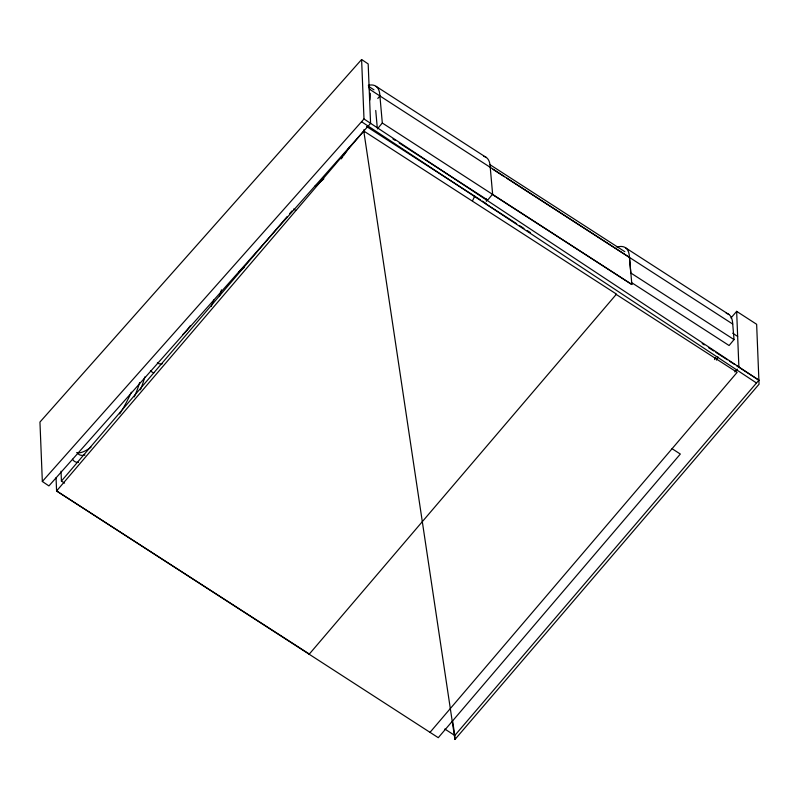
<?xml version="1.0" encoding="UTF-8"?>
<svg xmlns="http://www.w3.org/2000/svg" width="799" height="799" viewBox="0 0 799 799"><rect width="100%" height="100%" fill="white"/><g stroke="black" fill="none" stroke-linecap="round" stroke-linejoin="round"><path stroke-width="1.2" d="M309.033 654.401L616.488 294.112L363.775 131.036L56.589 490.966L438.271 737.687L680.329 454.042L672.069 448.708L429.952 732.423M377.787 98.457L379.905 95.92A71.451 21.963 -57.2 0 0 368.339 85.353M377.378 128.929L382.312 123.016L379.905 95.92M726.271 313.308A71.451 21.963 -57.2 0 1 732.713 324.044L734.031 339.595L729.097 345.518L632.099 282.926M672.069 448.708L737.137 372.354L616.159 294.402M64.569 483.105L61.423 481.078L287.131 216.599M289.558 213.752L291.985 210.906M730.965 317.982L736.648 311.35L756.643 324.294L759.05 384.219L454.951 739.484L363.775 131.036M734.84 371.974L737.267 369.128M361.607 59.516L39.95 422.062L42.337 481.497L48.919 485.912L370.576 123.376L368.179 63.93L361.607 59.516L363.994 118.961L758.89 380.184L454.791 735.48L454.951 739.484M42.337 481.497L363.994 118.961M376.099 86.372L486.411 157.553M625.667 247.88L728.918 314.506M368.748 86.462L373.962 89.818M489.687 164.494L624.828 251.695M369.288 89.069L629.462 257.418L631.869 284.514L492.344 194.477L487.69 200.11L399.23 143.031M493.053 169.408L504.509 176.799M506.596 178.137L732.713 324.044M734.031 339.595L630.781 272.968L629.462 257.418A71.451 21.963 -57.2 0 0 616.918 247.111M382.312 123.016L631.869 284.514M392.988 139.006L395.066 140.344M366.571 126.522L480.259 199.77M482.346 201.118L486.511 203.805M486.231 204.095L516.633 223.72M519.779 225.757L523.974 228.464M527.12 230.492L530.266 232.519M702.201 343.54L704.299 344.898M708.493 347.605L713.727 350.991M715.824 352.339L727.36 359.79M729.457 361.148L734.7 364.524M736.798 365.882L758.89 380.184M293.603 209.008L295.7 210.367M309.303 654.031L56.589 490.966L56.05 477.712M444.793 729.008L454.791 735.48L452.574 720.668M732.723 333.213L737.657 336.449M361.538 121.718L756.433 382.941M363.984 129.498L364.354 131.965M492.623 194.187L490.216 167.101A71.451 21.963 -57.2 0 0 483.765 156.364M375.74 110.462L377.268 127.7M736.648 311.35L738.895 367.24M486.311 198.881L486.411 201.338M61.034 471.22L61.423 481.078M368.659 86.771A63.011 19.366 -57.2 0 1 369.787 89.598M370.267 93.243A63.011 19.366 -57.2 0 1 369.787 100.115M349.353 147.076A63.011 19.366 -57.2 0 1 343.43 155.845M342.711 156.864A63.011 19.366 -57.2 0 1 341.233 158.871M323.855 178.786A63.011 19.366 -57.2 0 1 314.606 186.397M474.736 196.035A63.011 19.366 -57.2 0 1 472.599 200.619M715.654 357.453A63.011 19.366 -57.2 0 1 714.596 359.59M717.961 356.873A54.781 16.839 -57.2 0 1 716.463 360.129M221.473 289.847A63.011 19.366 -57.2 0 1 219.425 296.029M153.917 372.793A63.011 19.366 -57.2 0 1 150.462 370.676M213.832 299.885A52.444 16.12 -57.2 0 1 211.166 306.486M162.237 363.815A52.444 16.12 -57.2 0 1 157.363 362.896M190.212 325.842A23.69 7.281 -57.2 0 1 182.851 334.481M131.316 392.209A54.781 16.839 -57.2 0 1 122.177 409.877M121.568 410.886A54.781 16.839 -57.2 0 1 119.68 413.922M90.996 447.18A54.781 16.839 -57.2 0 1 76.864 452.703M144.769 376.948A63.011 19.366 -57.2 0 1 140.394 389.812M78.422 462.431A63.011 19.366 -57.2 0 1 72.489 459.235M139.655 382.531A54.781 16.839 -57.2 0 1 134.252 396.883M84.994 455.011A54.781 16.839 -57.2 0 1 77.213 452.604M244.404 267.315A63.011 19.366 -57.2 0 1 238.831 271.9"/></g></svg>
